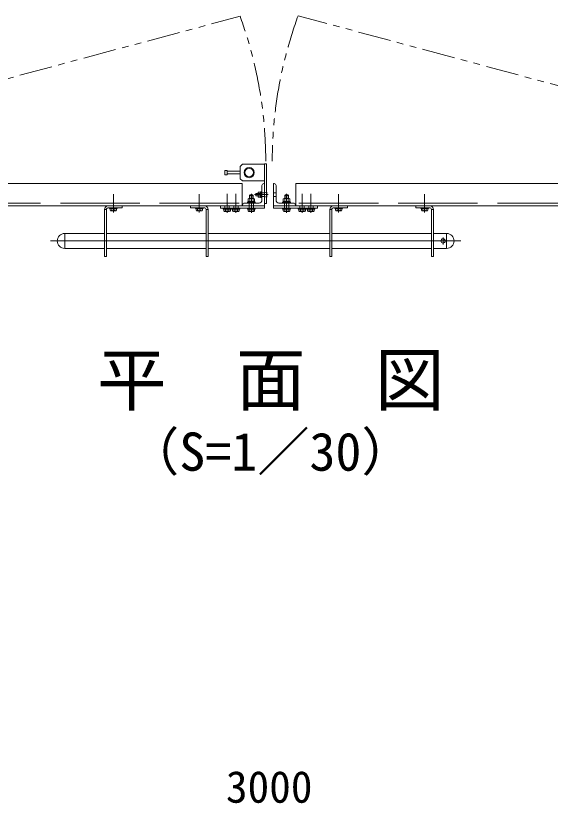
# Model space of a CAD drawing. Units: millimetres, scale not verified. Extents: x -6300 to 6300, y -4455 to 4455.
# Drawn here: x -2734 to -1522, y 1325 to 3111 of the extents above; entities that cross this region are included whole.
import ezdxf
from ezdxf.enums import TextEntityAlignment as Align

# ---------------------------------------------------------------- set-up
doc = ezdxf.new("R2010")
doc.units = ezdxf.units.MM
doc.header["$LTSCALE"] = 30
for name, pattern in [('DASHED', [7.5, 6, -1.5]), ('USER1', [50.8, 31.75, -6.35, 6.35, -6.35]), ('USER3', [5, 2.5, -0.5, 0.5, -0.5, 0.5, -0.5])]:
    doc.linetypes.add(name, pattern=pattern)
for name, color, linetype, lineweight in [('0-0_D-TTL-TXT', 7, 'Continuous', 18), ('0-1_D-STR1', 1, 'Continuous', 18), ('0-2_D-BMK', 2, 'USER1', 13), ('0-6_D-STR-DIM', 7, 'Continuous', 9), ('0-9_D-STR3', 3, 'Continuous', 13)]:
    doc.layers.add(name, color=color, linetype=linetype, lineweight=lineweight)
doc.styles.add('ＭＳ ゴシック', font='')
doc.styles.get('ＭＳ ゴシック').set_extended_font_data('MS Gothic')

msp = doc.modelspace()

# ---------------------------------------------------------------- linework, layer by layer
at = {"layer": '0-1_D-STR1'}
for p, q in [((-3532.41, 2729.9), (-2220.41, 2729.9)), ((-2220.41, 2729.9), (-2220.41, 2679.9)), ((-2175.41, 2692.4), (-2175.41, 2725.4)), ((-2143.41, 2692.4), (-2143.41, 2725.4)), ((-786.41, 2729.9), (-2098.41, 2729.9)), ((-2098.41, 2729.9), (-2098.41, 2679.9)), ((-3532.41, 2679.9), (-2220.41, 2679.9)), ((-2214.91, 2685.9), (-2181.91, 2685.9)), ((-2103.91, 2685.9), (-2136.91, 2685.9)), ((-786.41, 2679.9), (-2098.41, 2679.9))]:
    msp.add_line(p, q, dxfattribs=at)
at = {"layer": '0-1_D-STR1', "linetype": 'DASHED'}
for p, q in [((-2169.41, 2708.9), (-2175.41, 2708.9)), ((-2169.41, 2700.9), (-2175.41, 2700.9)), ((-2149.41, 2708.9), (-2143.41, 2708.9)), ((-2149.41, 2700.9), (-2143.41, 2700.9)), ((-3532.41, 2685.9), (-2220.41, 2685.9)), ((-2204.41, 2679.9), (-2204.41, 2685.9)), ((-2194.41, 2685.9), (-2194.41, 2679.9)), ((-2124.41, 2685.9), (-2124.41, 2679.9)), ((-2114.41, 2679.9), (-2114.41, 2685.9)), ((-786.41, 2685.9), (-2098.41, 2685.9))]:
    msp.add_line(p, q, dxfattribs=at)
at = {"layer": '0-1_D-STR1'}
for points in [[(-2170.91, 2729.9), (-2169.41, 2729.9), (-2169.41, 2679.9), (-2219.41, 2679.9), (-2219.41, 2681.4)], [(-2147.91, 2729.9), (-2149.41, 2729.9), (-2149.41, 2679.9), (-2099.41, 2679.9), (-2099.41, 2681.4)]]:
    msp.add_lwpolyline(points, dxfattribs=at)
for centre, radius, start, end in [((-2170.91, 2725.4), 4.5, 90, 180), ((-2147.91, 2725.4), 4.5, 0, 90), ((-2214.91, 2681.4), 4.5, 90, 180), ((-2181.91, 2692.4), 6.5, 270, 0), ((-2136.91, 2692.4), 6.5, 180, 270), ((-2103.91, 2681.4), 4.5, 0, 90)]:
    msp.add_arc(centre, radius, start, end, dxfattribs=at)
at = {"layer": '0-2_D-BMK', "linetype": 'USER3'}
for p, q in [((-3593.91, 2742.6), (-2225.04, 3109.39)), ((-724.91, 2742.6), (-2093.34, 3110.61))]:
    msp.add_line(p, q, dxfattribs=at)
at = {"layer": '0-2_D-BMK'}
for p, q in [((-2512.41, 2664.81), (-2512.41, 2705.81)), ((-2317.41, 2664.81), (-2317.41, 2705.81)), ((-2254.42, 2663.9), (-2254.42, 2706.8)), ((-2234.42, 2663.9), (-2234.42, 2706.8)), ((-2199.41, 2663.9), (-2199.41, 2706.8)), ((-2161.41, 2704.9), (-2192.41, 2704.9)), ((-2119.41, 2663.9), (-2119.41, 2706.8)), ((-2084.41, 2663.9), (-2084.41, 2706.8)), ((-2064.41, 2663.9), (-2064.41, 2706.8)), ((-2001.41, 2664.81), (-2001.41, 2705.81)), ((-1806.41, 2664.81), (-1806.41, 2705.81)), ((-1764.66, 2591.75), (-1764.66, 2607.97)), ((-1724.66, 2599.9), (-2654.66, 2599.9))]:
    msp.add_line(p, q, dxfattribs=at)
at = {"layer": '0-2_D-BMK', "linetype": 'USER3'}
for centre, start, end in [((-3126.91, 2779.97), 0.03308, 20.06519), ((-1191.91, 2779.97), 159.85715, 179.96692)]:
    msp.add_arc(centre, 960.15, start, end, dxfattribs=at)
at = {"layer": '0-9_D-STR3'}
for p, q in [((-2224.41, 2768.9), (-2219.41, 2773.9)), ((-2224.41, 2768.9), (-2224.41, 2740.9)), ((-2169.41, 2773.9), (-2219.41, 2773.9)), ((-2259.91, 2759.9), (-2259.91, 2749.9)), ((-2253.91, 2759.9), (-2259.91, 2759.9)), ((-2253.91, 2759.9), (-2253.91, 2749.9)), ((-2224.41, 2757.9), (-2253.91, 2757.9)), ((-2224.41, 2751.9), (-2253.91, 2751.9)), ((-2253.91, 2749.9), (-2259.91, 2749.9)), ((-2224.41, 2740.9), (-2219.41, 2735.9)), ((-2219.41, 2735.9), (-2169.41, 2735.9)), ((-2203.41, 2703.1), (-2202.21, 2704.3)), ((-2203.41, 2696), (-2203.41, 2703.1)), ((-2202.66, 2696), (-2202.66, 2703.85)), ((-2202.21, 2704.3), (-2196.61, 2704.3)), ((-2196.16, 2696), (-2196.16, 2703.85)), ((-2195.41, 2696), (-2195.41, 2703.1)), ((-2188.91, 2707.9), (-2189.41, 2707.4)), ((-2189.41, 2702.4), (-2189.41, 2707.4)), ((-2184.01, 2707.4), (-2189.41, 2707.4)), ((-2184.01, 2702.4), (-2189.41, 2702.4)), ((-2188.91, 2701.9), (-2189.41, 2702.4)), ((-2184.01, 2707.9), (-2188.91, 2707.9)), ((-2188.91, 2707.9), (-2188.91, 2701.9)), ((-2184.01, 2701.9), (-2188.91, 2701.9)), ((-2184.01, 2700.74), (-2184.01, 2709.06)), ((-2183.13, 2707.7), (-2179.01, 2707.7)), ((-2183.13, 2702.1), (-2179.01, 2702.1)), ((-2164.91, 2710.9), (-2164.91, 2698.9)), ((-2164.41, 2710.9), (-2164.91, 2710.9)), ((-2164.41, 2707), (-2164.91, 2706.79)), ((-2164.41, 2702.8), (-2164.91, 2703.01)), ((-2164.41, 2698.9), (-2164.91, 2698.9)), ((-2164.41, 2710.9), (-2164.41, 2698.9)), ((-2123.41, 2703.1), (-2122.21, 2704.3)), ((-2123.41, 2696), (-2123.41, 2703.1)), ((-2122.66, 2696), (-2122.66, 2703.85)), ((-2122.21, 2704.3), (-2116.61, 2704.3)), ((-2116.16, 2696), (-2116.16, 2703.85)), ((-2115.41, 2696), (-2115.41, 2703.1)), ((-2492.41, 2679.9), (-2523.41, 2679.9)), ((-2492.41, 2675.4), (-2492.41, 2679.9)), ((-2337.41, 2679.9), (-2306.41, 2679.9)), ((-2337.41, 2675.4), (-2337.41, 2679.9)), ((-2190.41, 2685.9), (-2208.41, 2685.9)), ((-2206.91, 2689.5), (-2206.91, 2695.3)), ((-2191.91, 2689.5), (-2206.91, 2689.5)), ((-2193.63, 2696), (-2205.18, 2696)), ((-2203.16, 2689.5), (-2203.16, 2695.3)), ((-2199.04, 2687.5), (-2200.19, 2689.5)), ((-2198.34, 2687.5), (-2199.5, 2689.5)), ((-2195.66, 2689.5), (-2195.66, 2695.3)), ((-2191.91, 2689.5), (-2191.91, 2695.3)), ((-2110.41, 2685.9), (-2128.41, 2685.9)), ((-2126.91, 2689.5), (-2126.91, 2695.3)), ((-2111.91, 2689.5), (-2126.91, 2689.5)), ((-2113.63, 2696), (-2125.18, 2696)), ((-2123.16, 2689.5), (-2123.16, 2695.3)), ((-2119.04, 2687.5), (-2120.19, 2689.5)), ((-2118.34, 2687.5), (-2119.5, 2689.5)), ((-2115.66, 2689.5), (-2115.66, 2695.3)), ((-2111.91, 2689.5), (-2111.91, 2695.3)), ((-1981.41, 2679.9), (-2012.41, 2679.9)), ((-1981.41, 2675.4), (-1981.41, 2679.9)), ((-1826.41, 2679.9), (-1795.41, 2679.9)), ((-1826.41, 2675.4), (-1826.41, 2679.9)), ((-2532.41, 2564.9), (-2532.41, 2670.9)), ((-2527.91, 2670.9), (-2532.41, 2670.9)), ((-2527.91, 2564.9), (-2527.91, 2670.9)), ((-2492.41, 2675.4), (-2523.41, 2675.4)), ((-2519.91, 2669.38), (-2519.91, 2673.8)), ((-2504.91, 2673.8), (-2519.91, 2673.8)), ((-2506.78, 2668.3), (-2518.04, 2668.3)), ((-2516.17, 2669.38), (-2516.17, 2673.8)), ((-2508.65, 2669.38), (-2508.65, 2673.8)), ((-2504.91, 2669.38), (-2504.91, 2673.8)), ((-2337.41, 2675.4), (-2306.41, 2675.4)), ((-2324.91, 2669.38), (-2324.91, 2673.8)), ((-2309.91, 2673.8), (-2324.91, 2673.8)), ((-2311.78, 2668.3), (-2323.04, 2668.3)), ((-2321.17, 2669.38), (-2321.17, 2673.8)), ((-2313.65, 2669.38), (-2313.65, 2673.8)), ((-2309.91, 2669.38), (-2309.91, 2673.8)), ((-2301.91, 2670.9), (-2297.41, 2670.9)), ((-2301.91, 2564.9), (-2301.91, 2670.9)), ((-2297.41, 2564.9), (-2297.41, 2670.9)), ((-2261.92, 2667.88), (-2261.92, 2672.3)), ((-2261.92, 2672.3), (-2246.92, 2672.3)), ((-2260.04, 2666.8), (-2248.79, 2666.8)), ((-2258.17, 2667.88), (-2258.17, 2672.3)), ((-2250.66, 2667.88), (-2250.66, 2672.3)), ((-2246.92, 2667.88), (-2246.92, 2672.3)), ((-2241.92, 2667.88), (-2241.92, 2672.3)), ((-2241.92, 2672.3), (-2226.92, 2672.3)), ((-2240.04, 2666.8), (-2228.79, 2666.8)), ((-2238.17, 2667.88), (-2238.17, 2672.3)), ((-2230.66, 2667.88), (-2230.66, 2672.3)), ((-2226.92, 2667.88), (-2226.92, 2672.3)), ((-2206.91, 2667.88), (-2206.91, 2672.3)), ((-2206.91, 2672.3), (-2191.91, 2672.3)), ((-2205.04, 2666.8), (-2193.78, 2666.8)), ((-2203.17, 2667.88), (-2203.17, 2672.3)), ((-2195.65, 2667.88), (-2195.65, 2672.3)), ((-2191.91, 2667.88), (-2191.91, 2672.3)), ((-2126.91, 2667.88), (-2126.91, 2672.3)), ((-2111.91, 2672.3), (-2126.91, 2672.3)), ((-2113.78, 2666.8), (-2125.04, 2666.8)), ((-2123.17, 2667.88), (-2123.17, 2672.3)), ((-2115.65, 2667.88), (-2115.65, 2672.3)), ((-2111.91, 2667.88), (-2111.91, 2672.3)), ((-2091.91, 2667.88), (-2091.91, 2672.3)), ((-2076.91, 2672.3), (-2091.91, 2672.3)), ((-2078.78, 2666.8), (-2090.04, 2666.8)), ((-2088.16, 2667.88), (-2088.16, 2672.3)), ((-2080.65, 2667.88), (-2080.65, 2672.3)), ((-2076.91, 2667.88), (-2076.91, 2672.3)), ((-2071.91, 2667.88), (-2071.91, 2672.3)), ((-2056.91, 2672.3), (-2071.91, 2672.3)), ((-2058.78, 2666.8), (-2070.04, 2666.8)), ((-2068.16, 2667.88), (-2068.16, 2672.3)), ((-2060.65, 2667.88), (-2060.65, 2672.3)), ((-2056.91, 2667.88), (-2056.91, 2672.3)), ((-2021.41, 2564.9), (-2021.41, 2670.9)), ((-2016.91, 2670.9), (-2021.41, 2670.9)), ((-2016.91, 2564.9), (-2016.91, 2670.9)), ((-1981.41, 2675.4), (-2012.41, 2675.4)), ((-2008.91, 2669.38), (-2008.91, 2673.8)), ((-1993.91, 2673.8), (-2008.91, 2673.8)), ((-1995.78, 2668.3), (-2007.04, 2668.3)), ((-2005.17, 2669.38), (-2005.17, 2673.8)), ((-1997.65, 2669.38), (-1997.65, 2673.8)), ((-1993.91, 2669.38), (-1993.91, 2673.8)), ((-1826.41, 2675.4), (-1795.41, 2675.4)), ((-1813.91, 2669.38), (-1813.91, 2673.8)), ((-1798.91, 2673.8), (-1813.91, 2673.8)), ((-1800.78, 2668.3), (-1812.04, 2668.3)), ((-1810.17, 2669.38), (-1810.17, 2673.8)), ((-1802.65, 2669.38), (-1802.65, 2673.8)), ((-1798.91, 2669.38), (-1798.91, 2673.8)), ((-1790.91, 2670.9), (-1786.41, 2670.9)), ((-1790.91, 2564.9), (-1790.91, 2670.9)), ((-1786.41, 2564.9), (-1786.41, 2670.9)), ((-2622.66, 2616.9), (-2622.66, 2582.9)), ((-2532.41, 2616.9), (-2622.66, 2616.9)), ((-2301.91, 2616.9), (-2527.91, 2616.9)), ((-2021.41, 2616.9), (-2297.41, 2616.9)), ((-1790.91, 2616.9), (-2016.91, 2616.9)), ((-1756.66, 2616.9), (-1786.41, 2616.9)), ((-1756.66, 2616.9), (-1756.66, 2582.9)), ((-2532.41, 2582.9), (-2622.66, 2582.9)), ((-2301.91, 2582.9), (-2527.91, 2582.9)), ((-2021.41, 2582.9), (-2297.41, 2582.9)), ((-1790.91, 2582.9), (-2016.91, 2582.9)), ((-1756.66, 2582.9), (-1786.41, 2582.9)), ((-2527.91, 2564.9), (-2532.41, 2564.9)), ((-2301.91, 2564.9), (-2297.41, 2564.9)), ((-2016.91, 2564.9), (-2021.41, 2564.9)), ((-1790.91, 2564.9), (-1786.41, 2564.9))]:
    msp.add_line(p, q, dxfattribs=at)
at = {"layer": '0-9_D-STR3', "linetype": 'DASHED'}
for p, q in [((-2164.91, 2710.9), (-2169.41, 2708.87)), ((-2164.91, 2698.9), (-2169.38, 2700.9)), ((-2259.42, 2673.9), (-2259.42, 2679.9)), ((-2249.42, 2673.9), (-2249.42, 2679.9)), ((-2239.42, 2673.9), (-2239.42, 2679.9)), ((-2229.42, 2673.9), (-2229.42, 2679.9)), ((-2204.41, 2673.9), (-2204.41, 2679.9)), ((-2194.41, 2673.9), (-2194.41, 2679.9)), ((-2124.41, 2673.9), (-2124.41, 2679.9)), ((-2114.41, 2673.9), (-2114.41, 2679.9)), ((-2089.41, 2673.9), (-2089.41, 2679.9)), ((-2079.41, 2673.9), (-2079.41, 2679.9)), ((-2069.41, 2673.9), (-2069.41, 2679.9)), ((-2059.41, 2673.9), (-2059.41, 2679.9))]:
    msp.add_line(p, q, dxfattribs=at)
at = {"layer": '0-9_D-STR3'}
for points in [[(-2169.41, 2684.9), (-2169.41, 2774.9), (-2164.91, 2774.9), (-2164.91, 2684.9)], [(-2177.01, 2711), (-2179.01, 2711), (-2179.01, 2698.8), (-2177.01, 2698.8)], [(-2175.41, 2711.15), (-2177.01, 2711.15), (-2177.01, 2698.65), (-2175.41, 2698.65)], [(-2169.41, 2679.9), (-2169.41, 2673.9), (-2269.41, 2673.9), (-2269.41, 2679.9)], [(-2149.41, 2679.9), (-2149.41, 2673.9), (-2049.41, 2673.9), (-2049.41, 2679.9)], [(-2521.41, 2675.4), (-2521.41, 2673.8), (-2503.41, 2673.8), (-2503.41, 2675.4)], [(-2326.41, 2675.4), (-2326.41, 2673.8), (-2308.41, 2673.8), (-2308.41, 2675.4)], [(-2245.42, 2672.3), (-2263.42, 2672.3), (-2263.42, 2673.9), (-2245.42, 2673.9)], [(-2225.42, 2672.3), (-2243.42, 2672.3), (-2243.42, 2673.9), (-2225.42, 2673.9)], [(-2190.41, 2672.3), (-2208.41, 2672.3), (-2208.41, 2673.9), (-2190.41, 2673.9)], [(-2128.41, 2672.3), (-2110.41, 2672.3), (-2110.41, 2673.9), (-2128.41, 2673.9)], [(-2093.41, 2672.3), (-2075.41, 2672.3), (-2075.41, 2673.9), (-2093.41, 2673.9)], [(-2073.41, 2672.3), (-2055.41, 2672.3), (-2055.41, 2673.9), (-2073.41, 2673.9)], [(-2010.41, 2675.4), (-2010.41, 2673.8), (-1992.41, 2673.8), (-1992.41, 2675.4)], [(-1815.41, 2675.4), (-1815.41, 2673.8), (-1797.41, 2673.8), (-1797.41, 2675.4)]]:
    msp.add_lwpolyline(points, close=True, dxfattribs=at)
for points in [[(-2203.41, 2703.1), (-2195.41, 2703.1), (-2196.61, 2704.3)], [(-2183.13, 2699.37), (-2179.01, 2699.37), (-2179.01, 2710.42), (-2183.13, 2710.42)], [(-2123.41, 2703.1), (-2115.41, 2703.1), (-2116.61, 2704.3)], [(-2190.41, 2685.9), (-2190.41, 2687.5), (-2208.41, 2687.5), (-2208.41, 2685.9)], [(-2191.71, 2687.5), (-2207.11, 2687.5), (-2207.11, 2689.5)], [(-2191.71, 2687.5), (-2191.71, 2689.5), (-2207.11, 2689.5)], [(-2110.41, 2685.9), (-2110.41, 2687.5), (-2128.41, 2687.5), (-2128.41, 2685.9)], [(-2111.71, 2687.5), (-2127.11, 2687.5), (-2127.11, 2689.5)], [(-2111.71, 2687.5), (-2111.71, 2689.5), (-2127.11, 2689.5)]]:
    msp.add_lwpolyline(points, dxfattribs=at)
for centre, radius in [((-2204.41, 2754.9), 11.5), ((-2204.41, 2754.9), 9.5), ((-1764.66, 2599.9), 5)]:
    msp.add_circle(centre, radius, dxfattribs=at)
for centre, radius, start, end in [((-2182.52, 2709.06), 1.49, 114.09089, 245.90911), ((-2179.13, 2704.9), 4.88, 144.98342, 215.01658), ((-2182.52, 2700.74), 1.49, 114.09089, 245.90911), ((-2523.41, 2670.9), 9, 90, 180), ((-2306.41, 2670.9), 9, 0, 90), ((-2205.04, 2693.15), 2.85, 48.86505, 131.13495), ((-2199.41, 2685.6), 10.39, 68.85295, 111.14705), ((-2193.79, 2693.16), 2.85, 48.83491, 131.16509), ((-2125.04, 2693.15), 2.85, 48.86505, 131.13495), ((-2119.41, 2685.6), 10.39, 68.85295, 111.14705), ((-2113.79, 2693.16), 2.85, 48.83491, 131.16509), ((-2012.41, 2670.9), 9, 90, 180), ((-1795.41, 2670.9), 9, 0, 90), ((-2523.41, 2670.9), 4.5, 90, 180), ((-2518.04, 2670.46), 2.16, 210, 330), ((-2512.41, 2675.38), 7.08, 237.93138, 302.06862), ((-2506.78, 2670.46), 2.16, 210, 330), ((-2323.04, 2670.46), 2.16, 210, 330), ((-2317.41, 2675.38), 7.08, 237.93138, 302.06862), ((-2311.78, 2670.46), 2.16, 210, 330), ((-2306.41, 2670.9), 4.5, 0, 90), ((-2260.04, 2668.96), 2.16, 210, 330), ((-2254.42, 2673.88), 7.08, 237.93138, 302.06862), ((-2248.79, 2668.96), 2.16, 210, 330), ((-2240.04, 2668.96), 2.16, 210, 330), ((-2234.42, 2673.88), 7.08, 237.93138, 302.06862), ((-2228.79, 2668.96), 2.16, 210, 330), ((-2205.04, 2668.96), 2.16, 210, 330), ((-2199.41, 2673.88), 7.08, 237.93138, 302.06862), ((-2193.78, 2668.96), 2.16, 210, 330), ((-2125.04, 2668.96), 2.16, 210, 330), ((-2119.41, 2673.88), 7.08, 237.93138, 302.06862), ((-2113.78, 2668.96), 2.16, 210, 330), ((-2090.04, 2668.96), 2.16, 210, 330), ((-2084.41, 2673.88), 7.08, 237.93138, 302.06862), ((-2078.78, 2668.96), 2.16, 210, 330), ((-2070.04, 2668.96), 2.16, 210, 330), ((-2064.41, 2673.88), 7.08, 237.93138, 302.06862), ((-2058.78, 2668.96), 2.16, 210, 330), ((-2012.41, 2670.9), 4.5, 90, 180), ((-2007.04, 2670.46), 2.16, 210, 330), ((-2001.41, 2675.38), 7.08, 237.93138, 302.06862), ((-1995.78, 2670.46), 2.16, 210, 330), ((-1812.04, 2670.46), 2.16, 210, 330), ((-1806.41, 2675.38), 7.08, 237.93138, 302.06862), ((-1800.78, 2670.46), 2.16, 210, 330), ((-1795.41, 2670.9), 4.5, 0, 90), ((-2622.66, 2599.9), 17, 90, 270), ((-1756.66, 2599.9), 17, 270, 90)]:
    msp.add_arc(centre, radius, start, end, dxfattribs=at)

# ---------------------------------------------------------------- texts
at = {"layer": '0-0_D-TTL-TXT', "style": 'ＭＳ ゴシック'}
for s, height, p in [('平\u3000面\u3000図', 115.5, (-2549.26, 2192.68)), ('（S=1／30）', 86.66, (-2481.03, 2052.89))]:
    msp.add_text(s, height=height, dxfattribs=at).set_placement(p, align=Align.BOTTOM_LEFT)
at = {"layer": '0-6_D-STR-DIM', "style": 'ＭＳ ゴシック'}
msp.add_text('3000', height=72.14, dxfattribs=at).set_placement((-2257.1, 1304.33), align=Align.BOTTOM_LEFT)

doc.saveas('drawing.dxf')
